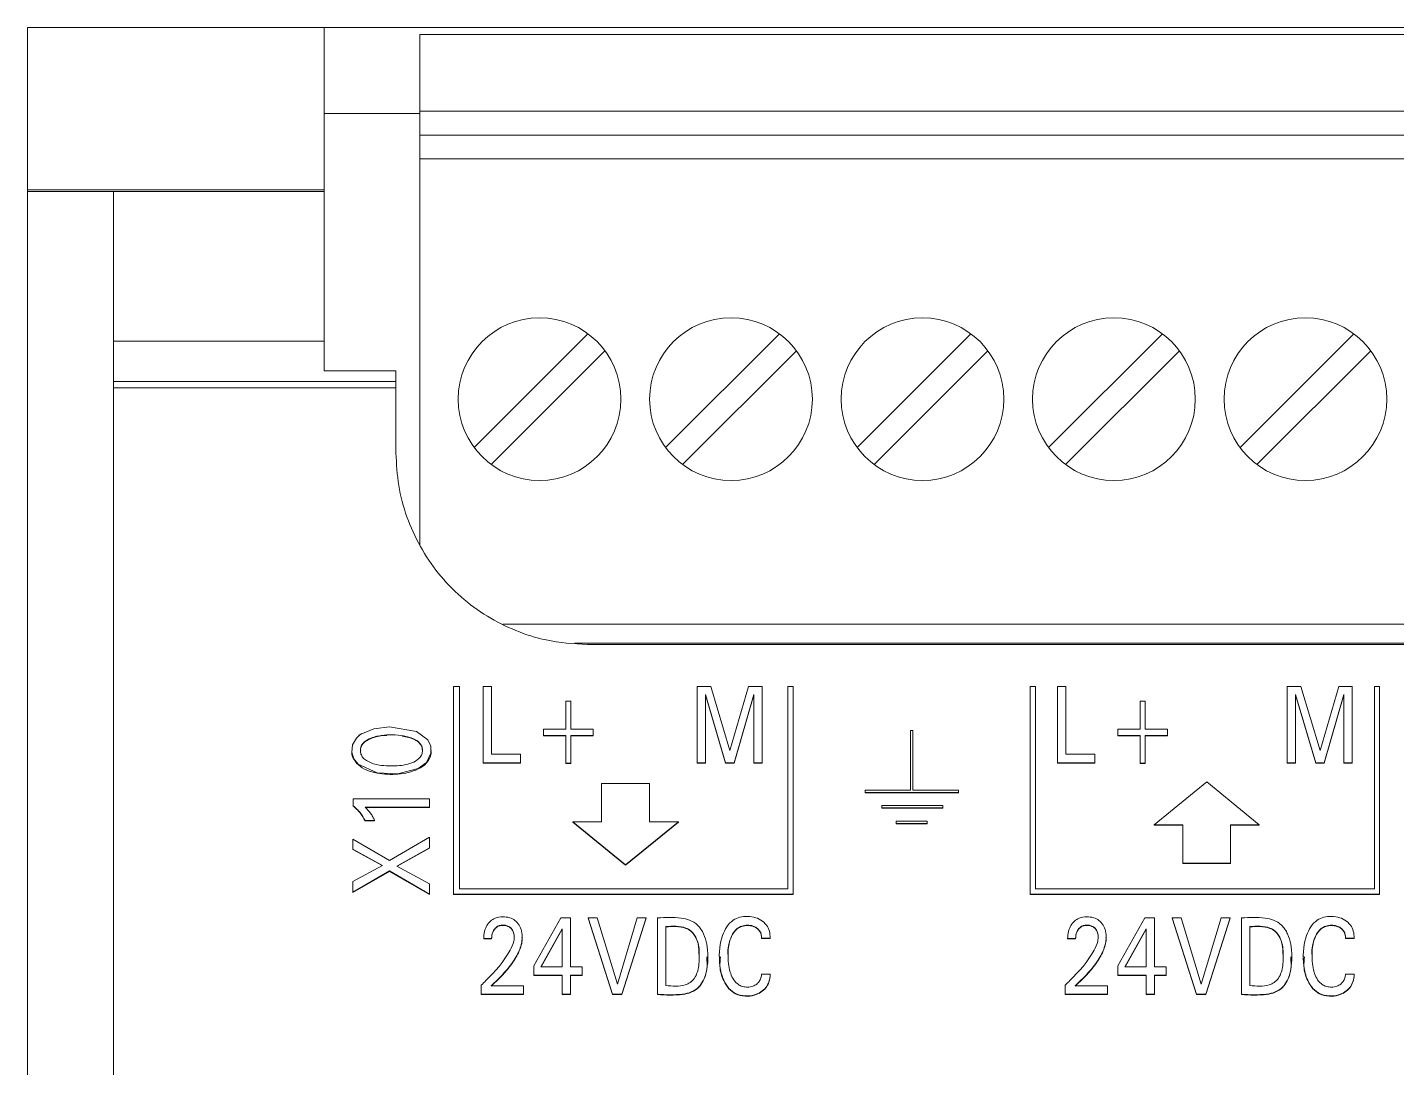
# Model space of a CAD drawing. Header units: millimetres. Extents: x 983 to 2111, y 2638 to 4457.
# Drawn here: x 1297.56 to 1326.16, y 4203.66 to 4225.41 of the extents above; entities that cross this region are included whole.
import ezdxf

# ---------------------------------------------------------------- set-up
doc = ezdxf.new("R2010")
doc.units = ezdxf.units.MM

# ---------------------------------------------------------------- blocks, each defined once
blk = doc.blocks.new('1212DCDCDC')
at = {"color": 7, "linetype": 'Continuous', "lineweight": 15}
for p, q in [((1303.755, 4225.405), (1297.555, 4225.405)), ((1297.555, 4225.405), (1297.555, 4222.01)), ((1303.755, 4225.405), (1378.255, 4225.405)), ((1303.755, 4222.01), (1303.755, 4225.405)), ((1305.755, 4225.255), (1362.755, 4225.255)), ((1305.755, 4225.255), (1305.755, 4223.655)), ((1305.755, 4223.605), (1303.755, 4223.605)), ((1305.755, 4223.655), (1362.755, 4223.655)), ((1305.755, 4223.655), (1305.755, 4223.155)), ((1362.755, 4223.155), (1305.755, 4223.155)), ((1305.755, 4223.155), (1305.755, 4222.655)), ((1362.755, 4222.655), (1305.755, 4222.655)), ((1305.755, 4222.655), (1305.755, 4214.578)), ((1297.555, 4222.01), (1303.755, 4222.01)), ((1297.555, 4221.974), (1297.555, 4222.01)), ((1299.355, 4221.974), (1297.555, 4221.974)), ((1297.555, 4221.974), (1297.555, 4188.136)), ((1299.355, 4221.974), (1303.755, 4221.974)), ((1299.355, 4218.845), (1299.355, 4221.974)), ((1303.755, 4222.01), (1303.755, 4221.974)), ((1303.755, 4218.845), (1303.755, 4221.974)), ((1309.267, 4219.001), (1306.889, 4216.623)), ((1310.889, 4216.623), (1313.267, 4219.001)), ((1314.889, 4216.623), (1317.267, 4219.001)), ((1318.889, 4216.623), (1321.267, 4219.001)), ((1322.889, 4216.623), (1325.267, 4219.001)), ((1303.755, 4218.845), (1299.355, 4218.845)), ((1299.355, 4218.004), (1299.355, 4218.845)), ((1303.755, 4218.225), (1303.755, 4218.845)), ((1307.243, 4216.269), (1309.621, 4218.647)), ((1313.621, 4218.647), (1311.243, 4216.269)), ((1317.621, 4218.647), (1315.243, 4216.269)), ((1321.621, 4218.647), (1319.243, 4216.269)), ((1325.621, 4218.647), (1323.243, 4216.269)), ((1303.755, 4218.225), (1305.255, 4218.225)), ((1305.255, 4218.225), (1305.255, 4218.004)), ((1305.255, 4218.004), (1299.355, 4218.004)), ((1299.355, 4217.868), (1299.355, 4218.004)), ((1299.355, 4217.868), (1305.255, 4217.868)), ((1299.355, 4191.461), (1299.355, 4217.868)), ((1305.255, 4217.868), (1305.255, 4218.004)), ((1305.255, 4217.868), (1305.255, 4216.505)), ((1307.488, 4212.935), (1362.755, 4212.935)), ((1308.987, 4212.535), (1362.755, 4212.535)), ((1309.255, 4212.505), (1373.255, 4212.505)), ((1306.455, 4211.631), (1306.455, 4207.291)), ((1306.58, 4211.631), (1306.455, 4211.631)), ((1306.58, 4207.401), (1306.58, 4211.631)), ((1307.249, 4211.63), (1307.074, 4211.63)), ((1307.074, 4211.63), (1307.074, 4210.034)), ((1307.249, 4210.215), (1307.249, 4211.63)), ((1311.546, 4211.63), (1311.546, 4210.034)), ((1311.83, 4211.63), (1311.546, 4211.63)), ((1312.231, 4210.295), (1311.83, 4211.63)), ((1312.621, 4211.63), (1312.231, 4210.295)), ((1312.905, 4211.63), (1312.621, 4211.63)), ((1312.905, 4210.034), (1312.905, 4211.63)), ((1313.445, 4211.631), (1313.445, 4207.401)), ((1313.555, 4211.631), (1313.445, 4211.631)), ((1313.555, 4207.291), (1313.555, 4211.631)), ((1318.505, 4211.631), (1318.505, 4207.291)), ((1318.615, 4211.631), (1318.505, 4211.631)), ((1318.615, 4207.401), (1318.615, 4211.631)), ((1319.074, 4210.034), (1319.074, 4211.63)), ((1319.074, 4211.63), (1319.249, 4211.63)), ((1319.249, 4211.63), (1319.249, 4210.215)), ((1324.16, 4211.63), (1323.876, 4211.63)), ((1323.876, 4211.63), (1323.876, 4210.034)), ((1324.561, 4210.295), (1324.16, 4211.63)), ((1324.951, 4211.63), (1324.561, 4210.295)), ((1325.235, 4211.63), (1324.951, 4211.63)), ((1325.235, 4210.034), (1325.235, 4211.63)), ((1325.695, 4211.631), (1325.695, 4207.401)), ((1325.805, 4211.631), (1325.695, 4211.631)), ((1325.805, 4207.291), (1325.805, 4211.631)), ((1308.91, 4211.321), (1308.802, 4211.321)), ((1308.802, 4211.321), (1308.802, 4210.74)), ((1308.91, 4210.74), (1308.91, 4211.321)), ((1311.721, 4211.463), (1312.143, 4210.034)), ((1311.721, 4210.034), (1311.721, 4211.463)), ((1311.721, 4211.456), (1312.143, 4210.027)), ((1312.319, 4210.034), (1312.729, 4211.465)), ((1312.319, 4210.027), (1312.729, 4211.458)), ((1312.729, 4211.465), (1312.729, 4210.034)), ((1320.91, 4211.321), (1320.802, 4211.321)), ((1320.802, 4211.321), (1320.802, 4210.74)), ((1320.91, 4210.74), (1320.91, 4211.321)), ((1324.051, 4211.463), (1324.473, 4210.034)), ((1324.051, 4210.034), (1324.051, 4211.463)), ((1324.051, 4211.456), (1324.473, 4210.027)), ((1324.649, 4210.034), (1325.059, 4211.465)), ((1324.649, 4210.027), (1325.059, 4211.458)), ((1325.059, 4211.465), (1325.059, 4210.034)), ((1308.336, 4210.74), (1308.336, 4210.605)), ((1308.802, 4210.74), (1308.336, 4210.74)), ((1309.376, 4210.74), (1308.91, 4210.74)), ((1309.376, 4210.605), (1309.376, 4210.74)), ((1316.055, 4210.713), (1316.006, 4210.713)), ((1316.006, 4210.713), (1316.006, 4209.466)), ((1316.055, 4209.466), (1316.055, 4210.713)), ((1320.336, 4210.74), (1320.336, 4210.605)), ((1320.802, 4210.74), (1320.336, 4210.74)), ((1321.376, 4210.74), (1320.91, 4210.74)), ((1321.376, 4210.605), (1321.376, 4210.74)), ((1304.482, 4210.609), (1304.482, 4210.602)), ((1304.545, 4210.641), (1304.545, 4210.648)), ((1308.336, 4210.605), (1308.802, 4210.605)), ((1308.336, 4210.605), (1308.336, 4210.597)), ((1308.336, 4210.597), (1308.802, 4210.597)), ((1308.802, 4210.605), (1308.802, 4210.024)), ((1308.91, 4210.605), (1309.376, 4210.605)), ((1308.91, 4210.024), (1308.91, 4210.605)), ((1308.91, 4210.597), (1309.376, 4210.597)), ((1309.376, 4210.597), (1309.376, 4210.605)), ((1320.336, 4210.605), (1320.802, 4210.605)), ((1320.336, 4210.597), (1320.336, 4210.605)), ((1320.802, 4210.597), (1320.336, 4210.597)), ((1320.802, 4210.605), (1320.802, 4210.024)), ((1320.91, 4210.605), (1321.376, 4210.605)), ((1320.91, 4210.024), (1320.91, 4210.605)), ((1321.376, 4210.597), (1320.91, 4210.597)), ((1321.376, 4210.597), (1321.376, 4210.605)), ((1304.331, 4210.289), (1304.331, 4210.282)), ((1305.992, 4210.29), (1305.992, 4210.297)), ((1307.854, 4210.215), (1307.249, 4210.215)), ((1307.854, 4210.034), (1307.854, 4210.215)), ((1319.249, 4210.215), (1319.854, 4210.215)), ((1319.854, 4210.215), (1319.854, 4210.034)), ((1307.074, 4210.034), (1307.854, 4210.034)), ((1307.074, 4210.034), (1307.074, 4210.027)), ((1307.074, 4210.027), (1307.854, 4210.027)), ((1307.854, 4210.027), (1307.854, 4210.034)), ((1308.802, 4210.024), (1308.91, 4210.024)), ((1308.802, 4210.017), (1308.802, 4210.024)), ((1308.802, 4210.017), (1308.91, 4210.017)), ((1308.91, 4210.017), (1308.91, 4210.024)), ((1311.546, 4210.034), (1311.721, 4210.034)), ((1311.546, 4210.034), (1311.546, 4210.027)), ((1311.546, 4210.027), (1311.721, 4210.027)), ((1311.721, 4210.027), (1311.721, 4210.034)), ((1312.143, 4210.034), (1312.319, 4210.034)), ((1312.143, 4210.027), (1312.143, 4210.034)), ((1312.143, 4210.027), (1312.319, 4210.027)), ((1312.319, 4210.027), (1312.319, 4210.034)), ((1312.729, 4210.034), (1312.905, 4210.034)), ((1312.729, 4210.027), (1312.729, 4210.034)), ((1312.729, 4210.027), (1312.905, 4210.027)), ((1312.905, 4210.027), (1312.905, 4210.034)), ((1319.854, 4210.034), (1319.074, 4210.034)), ((1319.074, 4210.027), (1319.074, 4210.034)), ((1319.074, 4210.027), (1319.854, 4210.027)), ((1319.854, 4210.027), (1319.854, 4210.034)), ((1320.802, 4210.024), (1320.91, 4210.024)), ((1320.802, 4210.017), (1320.802, 4210.024)), ((1320.91, 4210.017), (1320.802, 4210.017)), ((1320.91, 4210.017), (1320.91, 4210.024)), ((1323.876, 4210.034), (1324.051, 4210.034)), ((1323.876, 4210.034), (1323.876, 4210.027)), ((1323.876, 4210.027), (1324.051, 4210.027)), ((1324.051, 4210.027), (1324.051, 4210.034)), ((1324.473, 4210.034), (1324.649, 4210.034)), ((1324.473, 4210.027), (1324.473, 4210.034)), ((1324.473, 4210.027), (1324.649, 4210.027)), ((1324.649, 4210.027), (1324.649, 4210.034)), ((1325.059, 4210.034), (1325.235, 4210.034)), ((1325.059, 4210.027), (1325.059, 4210.034)), ((1325.059, 4210.027), (1325.235, 4210.027)), ((1325.235, 4210.027), (1325.235, 4210.034)), ((1309.552, 4208.802), (1309.552, 4209.599)), ((1309.552, 4209.599), (1310.553, 4209.599)), ((1310.553, 4209.599), (1310.553, 4208.802)), ((1322.192, 4209.635), (1321.092, 4208.738)), ((1323.292, 4208.738), (1322.192, 4209.635)), ((1304.364, 4209.28), (1304.364, 4209.135)), ((1305.955, 4209.28), (1304.364, 4209.28)), ((1305.955, 4209.109), (1305.955, 4209.28)), ((1315.056, 4209.466), (1315.056, 4209.416)), ((1316.006, 4209.466), (1315.056, 4209.466)), ((1315.056, 4209.416), (1317.005, 4209.416)), ((1315.056, 4209.409), (1315.056, 4209.416)), ((1317.005, 4209.409), (1315.056, 4209.409)), ((1317.005, 4209.466), (1316.055, 4209.466)), ((1317.005, 4209.416), (1317.005, 4209.466)), ((1317.005, 4209.416), (1317.005, 4209.409)), ((1304.364, 4209.135), (1304.364, 4209.128)), ((1304.611, 4209.109), (1305.955, 4209.109)), ((1304.611, 4209.102), (1305.955, 4209.102)), ((1305.955, 4209.102), (1305.955, 4209.109)), ((1315.406, 4209.142), (1316.681, 4209.142)), ((1315.406, 4209.091), (1315.406, 4209.142)), ((1316.681, 4209.091), (1315.406, 4209.091)), ((1315.406, 4209.084), (1315.406, 4209.091)), ((1316.681, 4209.084), (1315.406, 4209.084)), ((1316.681, 4209.142), (1316.681, 4209.091)), ((1316.681, 4209.091), (1316.681, 4209.084)), ((1304.61, 4208.83), (1304.81, 4208.83)), ((1304.61, 4208.823), (1304.61, 4208.83)), ((1304.61, 4208.823), (1304.81, 4208.823)), ((1304.81, 4208.823), (1304.81, 4208.83)), ((1308.949, 4208.802), (1309.552, 4208.802)), ((1310.054, 4207.905), (1308.949, 4208.802)), ((1308.949, 4208.802), (1308.949, 4208.795)), ((1310.054, 4207.898), (1308.949, 4208.795)), ((1311.156, 4208.802), (1310.054, 4207.905)), ((1311.156, 4208.795), (1310.054, 4207.898)), ((1310.553, 4208.802), (1311.156, 4208.802)), ((1311.156, 4208.802), (1311.156, 4208.795)), ((1315.706, 4208.817), (1315.706, 4208.768)), ((1316.356, 4208.817), (1315.706, 4208.817)), ((1315.706, 4208.768), (1316.356, 4208.768)), ((1315.706, 4208.761), (1315.706, 4208.768)), ((1316.356, 4208.761), (1315.706, 4208.761)), ((1316.356, 4208.768), (1316.356, 4208.817)), ((1316.356, 4208.768), (1316.356, 4208.761)), ((1321.092, 4208.738), (1321.692, 4208.738)), ((1321.092, 4208.738), (1321.092, 4208.731)), ((1321.692, 4208.731), (1321.092, 4208.731)), ((1321.692, 4208.738), (1321.692, 4207.94)), ((1322.692, 4208.738), (1323.292, 4208.738)), ((1322.692, 4207.94), (1322.692, 4208.738)), ((1323.292, 4208.731), (1322.692, 4208.731)), ((1323.292, 4208.738), (1323.292, 4208.731)), ((1304.355, 4208.437), (1304.355, 4208.229)), ((1305.122, 4207.992), (1304.355, 4208.437)), ((1305.955, 4208.481), (1305.122, 4207.992)), ((1305.955, 4208.258), (1305.955, 4208.481)), ((1304.355, 4208.229), (1304.977, 4207.891)), ((1304.355, 4208.229), (1304.355, 4208.222)), ((1304.355, 4208.222), (1304.97, 4207.888)), ((1305.274, 4207.877), (1305.955, 4208.258)), ((1305.28, 4207.873), (1305.955, 4208.251)), ((1305.955, 4208.251), (1305.955, 4208.258)), ((1304.977, 4207.891), (1304.355, 4207.552)), ((1305.955, 4207.505), (1305.274, 4207.877)), ((1310.054, 4207.905), (1310.054, 4207.898)), ((1321.692, 4207.94), (1322.692, 4207.94)), ((1321.692, 4207.94), (1321.692, 4207.933)), ((1322.692, 4207.933), (1321.692, 4207.933)), ((1322.692, 4207.94), (1322.692, 4207.933)), ((1304.355, 4207.334), (1305.117, 4207.774)), ((1304.355, 4207.327), (1305.117, 4207.766)), ((1304.355, 4207.552), (1304.355, 4207.334)), ((1305.117, 4207.766), (1305.117, 4207.774)), ((1305.117, 4207.774), (1305.955, 4207.291)), ((1305.117, 4207.766), (1305.955, 4207.284)), ((1304.355, 4207.327), (1304.355, 4207.334)), ((1305.955, 4207.291), (1305.955, 4207.505)), ((1305.955, 4207.284), (1305.955, 4207.291)), ((1306.455, 4207.291), (1313.555, 4207.291)), ((1306.455, 4207.284), (1306.455, 4207.291)), ((1313.555, 4207.284), (1306.455, 4207.284)), ((1313.445, 4207.401), (1306.58, 4207.401)), ((1313.555, 4207.284), (1313.555, 4207.291)), ((1318.505, 4207.291), (1325.805, 4207.291)), ((1318.505, 4207.284), (1318.505, 4207.291)), ((1325.805, 4207.284), (1318.505, 4207.284)), ((1325.695, 4207.401), (1318.615, 4207.401)), ((1325.805, 4207.284), (1325.805, 4207.291)), ((1308.698, 4206.792), (1308.134, 4205.788)), ((1308.901, 4206.792), (1308.698, 4206.792)), ((1308.901, 4205.77), (1308.901, 4206.792)), ((1309.272, 4206.792), (1309.78, 4205.196)), ((1309.461, 4206.792), (1309.272, 4206.792)), ((1309.272, 4206.785), (1309.272, 4206.792)), ((1309.78, 4205.189), (1309.272, 4206.785)), ((1309.88, 4205.406), (1309.461, 4206.792)), ((1310.294, 4206.792), (1309.88, 4205.406)), ((1309.976, 4205.196), (1310.484, 4206.792)), ((1310.484, 4206.785), (1309.976, 4205.189)), ((1310.484, 4206.792), (1310.294, 4206.792)), ((1310.484, 4206.785), (1310.484, 4206.792)), ((1310.718, 4206.792), (1310.718, 4205.196)), ((1320.898, 4206.792), (1320.334, 4205.788)), ((1321.101, 4206.792), (1320.898, 4206.792)), ((1321.101, 4205.77), (1321.101, 4206.792)), ((1321.472, 4206.785), (1321.472, 4206.792)), ((1321.472, 4206.792), (1321.98, 4205.196)), ((1321.661, 4206.792), (1321.472, 4206.792)), ((1321.98, 4205.189), (1321.472, 4206.785)), ((1322.08, 4205.406), (1321.661, 4206.792)), ((1322.494, 4206.792), (1322.08, 4205.406)), ((1322.176, 4205.196), (1322.684, 4206.792)), ((1322.684, 4206.785), (1322.176, 4205.189)), ((1322.684, 4206.792), (1322.494, 4206.792)), ((1322.684, 4206.785), (1322.684, 4206.792)), ((1322.918, 4206.792), (1322.918, 4205.196)), ((1307.892, 4206.393), (1307.892, 4206.4)), ((1308.284, 4205.77), (1308.729, 4206.565)), ((1308.288, 4205.77), (1308.729, 4206.558)), ((1308.729, 4206.565), (1308.729, 4205.77)), ((1310.893, 4205.377), (1310.893, 4206.611)), ((1320.092, 4206.393), (1320.092, 4206.4)), ((1320.484, 4205.77), (1320.929, 4206.565)), ((1320.929, 4206.558), (1320.488, 4205.77)), ((1320.929, 4206.565), (1320.929, 4205.77)), ((1323.093, 4205.377), (1323.093, 4206.611)), ((1307.088, 4206.361), (1307.254, 4206.361)), ((1307.088, 4206.354), (1307.088, 4206.361)), ((1307.088, 4206.354), (1307.254, 4206.354)), ((1307.254, 4206.354), (1307.254, 4206.361)), ((1313.075, 4206.369), (1312.895, 4206.369)), ((1312.895, 4206.369), (1312.895, 4206.362)), ((1313.075, 4206.362), (1312.895, 4206.362)), ((1313.075, 4206.37), (1313.075, 4206.377)), ((1313.075, 4206.362), (1313.075, 4206.369)), ((1319.288, 4206.361), (1319.454, 4206.361)), ((1319.288, 4206.354), (1319.288, 4206.361)), ((1319.288, 4206.354), (1319.454, 4206.354)), ((1319.454, 4206.354), (1319.454, 4206.361)), ((1325.275, 4206.369), (1325.095, 4206.369)), ((1325.095, 4206.369), (1325.095, 4206.362)), ((1325.275, 4206.362), (1325.095, 4206.362)), ((1325.275, 4206.37), (1325.275, 4206.377)), ((1325.275, 4206.362), (1325.275, 4206.369)), ((1311.768, 4205.979), (1311.768, 4205.986)), ((1312.013, 4205.988), (1312.013, 4205.981)), ((1323.968, 4205.979), (1323.968, 4205.986)), ((1324.213, 4205.988), (1324.213, 4205.981)), ((1308.134, 4205.788), (1308.134, 4205.596)), ((1308.134, 4205.596), (1308.729, 4205.596)), ((1308.134, 4205.596), (1308.134, 4205.589)), ((1308.134, 4205.589), (1308.729, 4205.589)), ((1308.729, 4205.77), (1308.284, 4205.77)), ((1308.729, 4205.596), (1308.729, 4205.196)), ((1309.143, 4205.77), (1308.901, 4205.77)), ((1308.901, 4205.596), (1309.143, 4205.596)), ((1308.901, 4205.196), (1308.901, 4205.596)), ((1308.901, 4205.589), (1309.143, 4205.589)), ((1309.143, 4205.596), (1309.143, 4205.77)), ((1309.143, 4205.589), (1309.143, 4205.596)), ((1312.895, 4205.619), (1313.075, 4205.619)), ((1313.075, 4205.612), (1313.075, 4205.619)), ((1320.334, 4205.788), (1320.334, 4205.596)), ((1320.334, 4205.596), (1320.929, 4205.596)), ((1320.334, 4205.589), (1320.334, 4205.596)), ((1320.929, 4205.589), (1320.334, 4205.589)), ((1320.929, 4205.77), (1320.484, 4205.77)), ((1320.929, 4205.596), (1320.929, 4205.196)), ((1321.343, 4205.77), (1321.101, 4205.77)), ((1321.101, 4205.596), (1321.343, 4205.596)), ((1321.101, 4205.196), (1321.101, 4205.596)), ((1321.343, 4205.589), (1321.101, 4205.589)), ((1321.343, 4205.596), (1321.343, 4205.77)), ((1321.343, 4205.589), (1321.343, 4205.596)), ((1325.095, 4205.619), (1325.275, 4205.619)), ((1325.275, 4205.612), (1325.275, 4205.619)), ((1307.036, 4205.388), (1307.036, 4205.196)), ((1307.918, 4205.371), (1307.244, 4205.371)), ((1307.918, 4205.196), (1307.918, 4205.371)), ((1319.236, 4205.388), (1319.236, 4205.196)), ((1320.118, 4205.371), (1319.444, 4205.371)), ((1320.118, 4205.196), (1320.118, 4205.371)), ((1307.036, 4205.196), (1307.918, 4205.196)), ((1307.036, 4205.196), (1307.036, 4205.189)), ((1307.036, 4205.189), (1307.918, 4205.189)), ((1307.918, 4205.189), (1307.918, 4205.196)), ((1308.729, 4205.196), (1308.901, 4205.196)), ((1308.729, 4205.189), (1308.729, 4205.196)), ((1308.729, 4205.189), (1308.901, 4205.189)), ((1308.901, 4205.189), (1308.901, 4205.196)), ((1309.78, 4205.196), (1309.976, 4205.196)), ((1309.78, 4205.189), (1309.78, 4205.196)), ((1309.976, 4205.189), (1309.78, 4205.189)), ((1309.976, 4205.189), (1309.976, 4205.196)), ((1310.718, 4205.196), (1310.718, 4205.189)), ((1319.236, 4205.196), (1320.118, 4205.196)), ((1319.236, 4205.196), (1319.236, 4205.189)), ((1319.236, 4205.189), (1320.118, 4205.189)), ((1320.118, 4205.189), (1320.118, 4205.196)), ((1320.929, 4205.196), (1321.101, 4205.196)), ((1320.929, 4205.189), (1320.929, 4205.196)), ((1321.101, 4205.189), (1320.929, 4205.189)), ((1321.101, 4205.189), (1321.101, 4205.196)), ((1321.98, 4205.189), (1321.98, 4205.196)), ((1321.98, 4205.196), (1322.176, 4205.196)), ((1322.176, 4205.189), (1321.98, 4205.189)), ((1322.176, 4205.189), (1322.176, 4205.196)), ((1322.918, 4205.196), (1322.918, 4205.189))]:
    blk.add_line(p, q, dxfattribs=at)
at = {"color": 7, "linetype": 'Continuous', "lineweight": 15, "flags": 128}
for points in [[(1304.428, 4210.55), (1304.491, 4210.609), (1304.538, 4210.643), (1304.545, 4210.648), (1304.545, 4210.648), (1304.545, 4210.648), (1304.545, 4210.648), (1304.545, 4210.648), (1304.545, 4210.648), (1304.521, 4210.633), (1304.491, 4210.615), (1304.482, 4210.609), (1304.48, 4210.608), (1304.48, 4210.608), (1304.48, 4210.608), (1304.485, 4210.611), (1304.507, 4210.624), (1304.792, 4210.743), (1305.117, 4210.785), (1305.687, 4210.688), (1305.92, 4210.513), (1305.982, 4210.382), (1305.987, 4210.236), (1305.895, 4210.04), (1305.717, 4209.913), (1305.295, 4209.806), (1304.86, 4209.827), (1304.464, 4210.003), (1304.373, 4210.118), (1304.332, 4210.259), (1304.35, 4210.41), (1304.428, 4210.55)], [(1304.767, 4210.555), (1304.893, 4210.591), (1304.901, 4210.593), (1304.901, 4210.593), (1304.901, 4210.593), (1304.901, 4210.593), (1304.901, 4210.593), (1304.901, 4210.592), (1304.856, 4210.582), (1304.824, 4210.575), (1304.823, 4210.574), (1304.823, 4210.574), (1304.823, 4210.574), (1304.823, 4210.574), (1304.823, 4210.574), (1304.823, 4210.574), (1304.825, 4210.575), (1304.828, 4210.575), (1304.839, 4210.578), (1304.867, 4210.583), (1304.937, 4210.596), (1305.065, 4210.608)]]:
    blk.add_lwpolyline(points, dxfattribs=at)
at = {"color": 7, "linetype": 'Continuous', "lineweight": 15}
for centre in [(1308.255, 4217.635), (1312.255, 4217.635), (1316.255, 4217.635), (1320.255, 4217.635), (1324.255, 4217.635)]:
    blk.add_circle(centre, 1.7, dxfattribs=at)
for points, knots in [([(1305.255, 4216.505), (1305.267, 4216.279), (1305.29, 4215.827), (1305.469, 4215.168), (1305.748, 4214.548), (1306.128, 4213.98), (1306.603, 4213.486), (1307.15, 4213.084), (1307.752, 4212.785), (1308.453, 4212.557), (1308.965, 4212.524), (1309.255, 4212.505)], [0, 0, 0, 0, 0.10819, 0.216406, 0.324523, 0.432624, 0.541513, 0.650422, 0.755976, 0.861528, 1, 1, 1, 1]), ([(1304.767, 4210.562), (1304.718, 4210.543), (1304.64, 4210.513), (1304.559, 4210.438), (1304.519, 4210.367), (1304.508, 4210.291), (1304.521, 4210.214), (1304.563, 4210.138), (1304.66, 4210.06), (1304.872, 4209.979), (1305.183, 4209.958), (1305.49, 4209.988), (1305.68, 4210.073), (1305.768, 4210.151), (1305.805, 4210.226), (1305.814, 4210.306), (1305.797, 4210.383), (1305.748, 4210.459), (1305.639, 4210.536), (1305.391, 4210.618), (1305.12, 4210.631), (1304.908, 4210.597), (1304.836, 4210.587), (1304.797, 4210.571), (1304.777, 4210.565), (1304.767, 4210.562)], [0, 0, 0, 0, 0.049653, 0.078094, 0.101746, 0.125463, 0.148878, 0.174465, 0.205551, 0.26417, 0.385309, 0.496001, 0.551582, 0.578311, 0.605336, 0.628598, 0.653334, 0.678216, 0.711841, 0.77686, 0.922383, 0.960906, 0.980357, 0.990195, 1, 1, 1, 1]), ([(1304.518, 4210.286), (1304.517, 4210.302), (1304.511, 4210.353), (1304.561, 4210.436), (1304.651, 4210.512), (1304.727, 4210.54), (1304.767, 4210.555)], [0, 0, 0, 0, 0.1154356, 0.3901836, 0.6787117, 1, 1, 1, 1]), ([(1305.383, 4210.59), (1305.429, 4210.584), (1305.548, 4210.567), (1305.694, 4210.503), (1305.797, 4210.393), (1305.805, 4210.321), (1305.809, 4210.285)], [0, 0, 0, 0, 0.24617, 0.626631, 0.815945, 1, 1, 1, 1]), ([(1305.985, 4210.289), (1305.987, 4210.269), (1305.994, 4210.176), (1305.906, 4210.017), (1305.66, 4209.858), (1305.294, 4209.78), (1304.863, 4209.798), (1304.518, 4209.915), (1304.368, 4210.106), (1304.325, 4210.213), (1304.334, 4210.272), (1304.336, 4210.282)], [0, 0, 0, 0, 0.028736, 0.130755, 0.233749, 0.438415, 0.643584, 0.847443, 0.916605, 0.985727, 1, 1, 1, 1]), ([(1304.364, 4209.135), (1304.389, 4209.114), (1304.439, 4209.07), (1304.528, 4208.972), (1304.578, 4208.887), (1304.61, 4208.83)], [0, 0, 0, 0, 0.251389, 0.502822, 1, 1, 1, 1]), ([(1304.364, 4209.128), (1304.389, 4209.107), (1304.439, 4209.063), (1304.528, 4208.965), (1304.578, 4208.88), (1304.61, 4208.823)], [0, 0, 0, 0, 0.251402, 0.502837, 1, 1, 1, 1]), ([(1304.81, 4208.83), (1304.797, 4208.855), (1304.771, 4208.907), (1304.711, 4209.005), (1304.651, 4209.068), (1304.611, 4209.109)], [0, 0, 0, 0, 0.25072, 0.501602, 1, 1, 1, 1]), ([(1307.244, 4205.371), (1307.398, 4205.52), (1307.627, 4205.74), (1307.833, 4206.087), (1307.9, 4206.326), (1307.888, 4206.512), (1307.836, 4206.647), (1307.748, 4206.744), (1307.625, 4206.806), (1307.481, 4206.823), (1307.338, 4206.8), (1307.224, 4206.729), (1307.145, 4206.632), (1307.096, 4206.506), (1307.091, 4206.412), (1307.088, 4206.361)], [0, 0, 0, 0, 0.248099, 0.367222, 0.46645, 0.531141, 0.581619, 0.632333, 0.679799, 0.738135, 0.798606, 0.8449, 0.89108, 0.941291, 1, 1, 1, 1]), ([(1310.718, 4205.196), (1310.893, 4205.188), (1311.131, 4205.176), (1311.431, 4205.232), (1311.582, 4205.34), (1311.697, 4205.505), (1311.782, 4205.81), (1311.78, 4206.149), (1311.693, 4206.463), (1311.572, 4206.647), (1311.397, 4206.756), (1311.109, 4206.812), (1310.884, 4206.801), (1310.718, 4206.792)], [0, 0, 0, 0, 0.166453, 0.225834, 0.285814, 0.336753, 0.415559, 0.582409, 0.65281, 0.723859, 0.786723, 0.842426, 1, 1, 1, 1]), ([(1313.075, 4205.619), (1313.069, 4205.564), (1313.06, 4205.464), (1312.987, 4205.333), (1312.88, 4205.238), (1312.731, 4205.172), (1312.547, 4205.156), (1312.355, 4205.197), (1312.197, 4205.317), (1312.074, 4205.518), (1311.995, 4205.881), (1312.009, 4206.259), (1312.131, 4206.569), (1312.25, 4206.719), (1312.402, 4206.804), (1312.564, 4206.83), (1312.728, 4206.818), (1312.885, 4206.757), (1313, 4206.653), (1313.066, 4206.516), (1313.072, 4206.42), (1313.075, 4206.369)], [0, 0, 0, 0, 0.0437822, 0.0801479, 0.1164893, 0.1557891, 0.2082023, 0.2620402, 0.3083504, 0.362354, 0.4464037, 0.6018782, 0.6559736, 0.7104999, 0.7513651, 0.7921348, 0.8393617, 0.8813947, 0.9236826, 0.9601312, 1, 1, 1, 1]), ([(1319.444, 4205.371), (1319.598, 4205.52), (1319.827, 4205.74), (1320.033, 4206.087), (1320.1, 4206.326), (1320.088, 4206.512), (1320.036, 4206.647), (1319.948, 4206.744), (1319.825, 4206.806), (1319.681, 4206.823), (1319.538, 4206.8), (1319.424, 4206.729), (1319.345, 4206.632), (1319.296, 4206.506), (1319.291, 4206.412), (1319.288, 4206.361)], [0, 0, 0, 0, 0.248099, 0.367222, 0.46645, 0.531141, 0.581619, 0.632332, 0.679799, 0.738135, 0.798606, 0.8449, 0.89108, 0.941291, 1, 1, 1, 1]), ([(1322.918, 4205.196), (1323.093, 4205.188), (1323.331, 4205.176), (1323.631, 4205.232), (1323.782, 4205.34), (1323.897, 4205.505), (1323.982, 4205.81), (1323.98, 4206.149), (1323.893, 4206.463), (1323.772, 4206.647), (1323.597, 4206.756), (1323.309, 4206.812), (1323.084, 4206.801), (1322.918, 4206.792)], [0, 0, 0, 0, 0.166452, 0.225834, 0.285814, 0.336753, 0.415559, 0.582409, 0.65281, 0.723859, 0.786723, 0.842426, 1, 1, 1, 1]), ([(1325.275, 4205.619), (1325.269, 4205.564), (1325.26, 4205.464), (1325.187, 4205.333), (1325.08, 4205.238), (1324.931, 4205.172), (1324.747, 4205.156), (1324.555, 4205.197), (1324.397, 4205.317), (1324.274, 4205.518), (1324.195, 4205.881), (1324.209, 4206.259), (1324.331, 4206.569), (1324.45, 4206.719), (1324.602, 4206.804), (1324.764, 4206.83), (1324.928, 4206.818), (1325.085, 4206.757), (1325.2, 4206.653), (1325.266, 4206.516), (1325.272, 4206.42), (1325.275, 4206.369)], [0, 0, 0, 0, 0.043782, 0.080148, 0.116489, 0.155789, 0.208203, 0.26204, 0.30835, 0.362354, 0.446404, 0.601878, 0.655974, 0.7105, 0.751365, 0.792135, 0.839361, 0.881395, 0.923683, 0.960131, 1, 1, 1, 1]), ([(1307.254, 4206.361), (1307.257, 4206.408), (1307.263, 4206.481), (1307.314, 4206.569), (1307.374, 4206.621), (1307.454, 4206.647), (1307.536, 4206.645), (1307.613, 4206.619), (1307.67, 4206.572), (1307.712, 4206.501), (1307.731, 4206.41), (1307.717, 4206.273), (1307.557, 4205.929), (1307.295, 4205.638), (1307.068, 4205.419), (1307.036, 4205.388)], [0, 0, 0, 0, 0.06741, 0.106807, 0.146381, 0.181675, 0.227911, 0.263637, 0.29947, 0.334313, 0.383257, 0.433455, 0.535618, 0.932793, 1, 1, 1, 1]), ([(1307.244, 4205.364), (1307.4, 4205.513), (1307.63, 4205.733), (1307.829, 4206.08), (1307.898, 4206.279), (1307.889, 4206.378), (1307.887, 4206.392)], [0, 0, 0, 0, 0.513464, 0.76, 0.965361, 1, 1, 1, 1]), ([(1307.254, 4206.354), (1307.257, 4206.401), (1307.263, 4206.474), (1307.314, 4206.562), (1307.374, 4206.614), (1307.454, 4206.64), (1307.536, 4206.638), (1307.613, 4206.612), (1307.67, 4206.565), (1307.711, 4206.494), (1307.729, 4206.43), (1307.724, 4206.391), (1307.724, 4206.384)], [0, 0, 0, 0, 0.171493, 0.271705, 0.372384, 0.462169, 0.579789, 0.670669, 0.761825, 0.85046, 0.974968, 1, 1, 1, 1]), ([(1310.893, 4206.611), (1311.037, 4206.621), (1311.223, 4206.634), (1311.421, 4206.526), (1311.512, 4206.416), (1311.59, 4206.222), (1311.598, 4205.954), (1311.576, 4205.703), (1311.498, 4205.531), (1311.41, 4205.437), (1311.206, 4205.353), (1311.03, 4205.367), (1310.893, 4205.377)], [0, 0, 0, 0, 0.187778, 0.241553, 0.295302, 0.376135, 0.517702, 0.651386, 0.709902, 0.769019, 0.819456, 1, 1, 1, 1]), ([(1310.893, 4206.604), (1311.037, 4206.614), (1311.223, 4206.627), (1311.421, 4206.519), (1311.512, 4206.409), (1311.585, 4206.234), (1311.586, 4206.087), (1311.587, 4206.001)], [0, 0, 0, 0, 0.38255, 0.4921, 0.601606, 0.766276, 1, 1, 1, 1]), ([(1312.895, 4206.362), (1312.893, 4206.394), (1312.889, 4206.452), (1312.85, 4206.528), (1312.791, 4206.583), (1312.706, 4206.625), (1312.598, 4206.638), (1312.482, 4206.622), (1312.38, 4206.567), (1312.289, 4206.468), (1312.212, 4206.282), (1312.18, 4206.112), (1312.194, 4206.006), (1312.194, 4206.003)], [0, 0, 0, 0, 0.073506, 0.13359, 0.193673, 0.259026, 0.349106, 0.442807, 0.52772, 0.612491, 0.750463, 0.99286, 1, 1, 1, 1]), ([(1312.895, 4206.369), (1312.893, 4206.401), (1312.889, 4206.459), (1312.85, 4206.535), (1312.791, 4206.59), (1312.706, 4206.632), (1312.598, 4206.645), (1312.482, 4206.629), (1312.38, 4206.574), (1312.29, 4206.475), (1312.208, 4206.288), (1312.183, 4206.003), (1312.206, 4205.729), (1312.286, 4205.529), (1312.366, 4205.423), (1312.468, 4205.362), (1312.576, 4205.343), (1312.682, 4205.35), (1312.776, 4205.392), (1312.844, 4205.457), (1312.883, 4205.538), (1312.891, 4205.593), (1312.895, 4205.619)], [0, 0, 0, 0, 0.036409, 0.06617, 0.095931, 0.128303, 0.172922, 0.219334, 0.261395, 0.303384, 0.371722, 0.49179, 0.630193, 0.684348, 0.738993, 0.779036, 0.819055, 0.863157, 0.899233, 0.935378, 0.969537, 1, 1, 1, 1]), ([(1319.454, 4206.361), (1319.457, 4206.408), (1319.463, 4206.481), (1319.514, 4206.569), (1319.574, 4206.621), (1319.654, 4206.647), (1319.736, 4206.645), (1319.813, 4206.619), (1319.87, 4206.572), (1319.912, 4206.501), (1319.931, 4206.41), (1319.917, 4206.273), (1319.757, 4205.929), (1319.495, 4205.638), (1319.268, 4205.419), (1319.236, 4205.388)], [0, 0, 0, 0, 0.06741, 0.106807, 0.146381, 0.181675, 0.227911, 0.263637, 0.29947, 0.334313, 0.383257, 0.433455, 0.535618, 0.932793, 1, 1, 1, 1]), ([(1319.444, 4205.364), (1319.6, 4205.513), (1319.83, 4205.733), (1320.029, 4206.08), (1320.098, 4206.279), (1320.089, 4206.378), (1320.087, 4206.392)], [0, 0, 0, 0, 0.513464, 0.76, 0.965361, 1, 1, 1, 1]), ([(1319.454, 4206.354), (1319.457, 4206.401), (1319.463, 4206.474), (1319.514, 4206.562), (1319.574, 4206.614), (1319.654, 4206.64), (1319.736, 4206.638), (1319.813, 4206.612), (1319.87, 4206.565), (1319.911, 4206.494), (1319.929, 4206.43), (1319.924, 4206.391), (1319.924, 4206.384)], [0, 0, 0, 0, 0.1714932, 0.2717063, 0.3723849, 0.4621686, 0.579789, 0.6706685, 0.7618251, 0.8504598, 0.9749683, 1, 1, 1, 1]), ([(1323.093, 4206.611), (1323.237, 4206.621), (1323.423, 4206.634), (1323.621, 4206.526), (1323.712, 4206.416), (1323.79, 4206.222), (1323.798, 4205.954), (1323.776, 4205.703), (1323.698, 4205.531), (1323.61, 4205.437), (1323.406, 4205.353), (1323.23, 4205.367), (1323.093, 4205.377)], [0, 0, 0, 0, 0.187778, 0.241552, 0.295302, 0.376135, 0.517702, 0.651386, 0.709903, 0.769019, 0.819456, 1, 1, 1, 1]), ([(1323.093, 4206.604), (1323.237, 4206.614), (1323.423, 4206.627), (1323.621, 4206.519), (1323.712, 4206.409), (1323.785, 4206.234), (1323.786, 4206.087), (1323.787, 4206.001)], [0, 0, 0, 0, 0.382548, 0.4921, 0.601606, 0.766276, 1, 1, 1, 1]), ([(1325.095, 4206.362), (1325.093, 4206.394), (1325.089, 4206.452), (1325.05, 4206.528), (1324.991, 4206.583), (1324.906, 4206.625), (1324.798, 4206.638), (1324.682, 4206.622), (1324.58, 4206.567), (1324.489, 4206.468), (1324.412, 4206.282), (1324.38, 4206.112), (1324.394, 4206.006), (1324.394, 4206.003)], [0, 0, 0, 0, 0.073506, 0.133589, 0.193672, 0.259025, 0.349106, 0.442807, 0.527719, 0.612491, 0.750463, 0.992859, 1, 1, 1, 1]), ([(1325.095, 4206.369), (1325.093, 4206.401), (1325.089, 4206.459), (1325.05, 4206.535), (1324.991, 4206.59), (1324.906, 4206.632), (1324.798, 4206.645), (1324.682, 4206.629), (1324.58, 4206.574), (1324.49, 4206.475), (1324.408, 4206.288), (1324.383, 4206.003), (1324.406, 4205.729), (1324.486, 4205.529), (1324.566, 4205.423), (1324.668, 4205.362), (1324.776, 4205.343), (1324.882, 4205.35), (1324.976, 4205.392), (1325.044, 4205.457), (1325.083, 4205.538), (1325.091, 4205.593), (1325.095, 4205.619)], [0, 0, 0, 0, 0.036409, 0.06617, 0.095931, 0.128303, 0.172922, 0.219334, 0.261395, 0.303384, 0.371722, 0.49179, 0.630193, 0.684347, 0.738993, 0.779037, 0.819055, 0.863157, 0.899232, 0.935378, 0.969537, 1, 1, 1, 1]), ([(1310.718, 4205.189), (1310.893, 4205.181), (1311.131, 4205.169), (1311.431, 4205.225), (1311.582, 4205.333), (1311.696, 4205.498), (1311.767, 4205.718), (1311.754, 4205.89), (1311.748, 4205.979)], [0, 0, 0, 0, 0.333037, 0.451846, 0.571854, 0.673772, 0.831441, 1, 1, 1, 1]), ([(1313.075, 4205.612), (1313.069, 4205.557), (1313.06, 4205.457), (1312.987, 4205.326), (1312.88, 4205.231), (1312.731, 4205.165), (1312.546, 4205.149), (1312.355, 4205.19), (1312.196, 4205.31), (1312.077, 4205.511), (1312.009, 4205.746), (1312.029, 4205.915), (1312.036, 4205.979)], [0, 0, 0, 0, 0.087976, 0.161049, 0.234073, 0.313042, 0.418361, 0.526543, 0.619601, 0.728116, 0.897001, 1, 1, 1, 1]), ([(1322.918, 4205.189), (1323.093, 4205.181), (1323.331, 4205.169), (1323.631, 4205.225), (1323.782, 4205.333), (1323.896, 4205.498), (1323.967, 4205.718), (1323.954, 4205.89), (1323.948, 4205.979)], [0, 0, 0, 0, 0.333036, 0.451846, 0.571855, 0.673772, 0.831441, 1, 1, 1, 1]), ([(1325.275, 4205.612), (1325.269, 4205.557), (1325.26, 4205.457), (1325.187, 4205.326), (1325.08, 4205.231), (1324.931, 4205.165), (1324.746, 4205.149), (1324.555, 4205.19), (1324.396, 4205.31), (1324.277, 4205.511), (1324.209, 4205.746), (1324.229, 4205.915), (1324.236, 4205.979)], [0, 0, 0, 0, 0.087976, 0.161049, 0.234073, 0.313042, 0.418362, 0.526544, 0.619601, 0.728116, 0.897001, 1, 1, 1, 1])]:
    blk.add_open_spline(points, degree=3, knots=knots, dxfattribs=at)
blk = doc.blocks.new('1214DCDCDC')
at = {"lineweight": -3}
blk.add_blockref('1212DCDCDC', (0, 0), dxfattribs=at)

msp = doc.modelspace()

# ---------------------------------------------------------------- block references
at = {"lineweight": -3}
msp.add_blockref('1214DCDCDC', (0, 0), dxfattribs=at)

doc.saveas('drawing.dxf')
